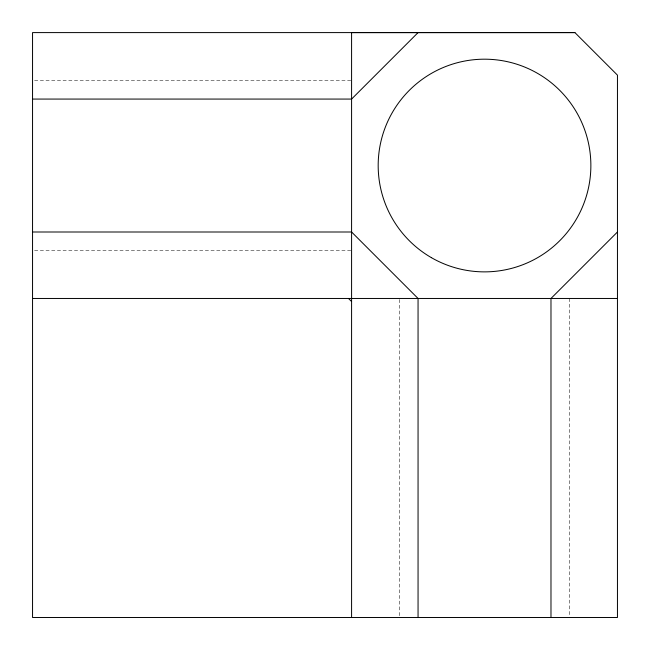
<?xml version="1.0" encoding="UTF-8"?>
<svg xmlns="http://www.w3.org/2000/svg" width="650" height="650" viewBox="0 0 650 650"><rect width="100%" height="100%" fill="white"/><g stroke="black" fill="none" stroke-linecap="round" stroke-linejoin="round"><path stroke-width="0.49" stroke-dasharray="3.25 2.44" d="M34.572 80.665L351.585 80.665M34.572 250.396L351.585 250.396M569.595 298.464L569.595 616.484M399.441 299.479L399.441 616.484"/><path stroke-width="0.97" d="M418.056 32.597L351.585 99.068L32.549 99.068M617.451 232.001L550.981 298.464L550.981 617.5M574.909 32.597L32.549 32.597L32.549 617.5L617.451 617.5L617.451 75.14L574.909 32.597L351.585 32.597L351.585 617.5M32.549 232.001L351.585 232.001L418.056 298.464L418.056 617.5M32.549 298.464L617.451 298.464M348.506 298.464L351.585 301.543M431.348 257.627A106.348 106.348 0 0 0 590.866 165.531A106.348 106.348 0 0 0 431.348 73.434A106.348 106.348 0 0 0 431.348 257.627"/></g></svg>
